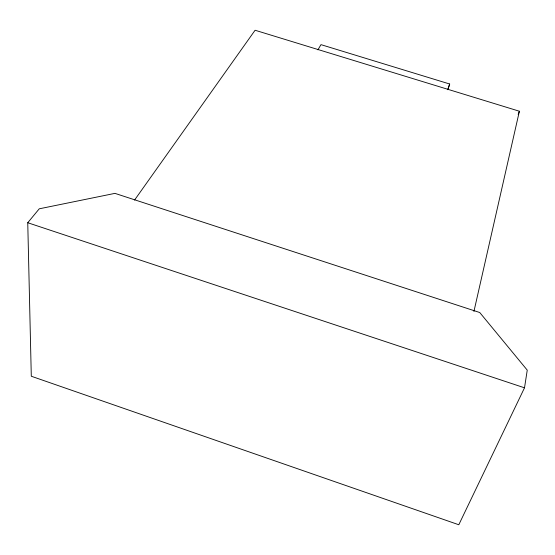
<?xml version="1.0" encoding="UTF-8"?>
<svg xmlns="http://www.w3.org/2000/svg" width="555" height="555" viewBox="0 0 555 555"><rect width="100%" height="100%" fill="white"/><g stroke="black" fill="none" stroke-linecap="round" stroke-linejoin="round"><path stroke-width="0.83" d="M524.51 387.813L527.25 370.136L479.749 312.521L114.947 193.369L39.245 208.812L27.75 222.728L31.295 376.241L458.798 524.752L524.51 387.813L27.75 222.728M473.928 311.452L519.383 111.229L255.085 30.247L134.546 200.091M447.92 89.73L449.682 84.006L320.963 44.643L317.932 49.839M447.746 89.619L449.682 84.006M518.183 114.455L519.383 111.229"/></g></svg>
